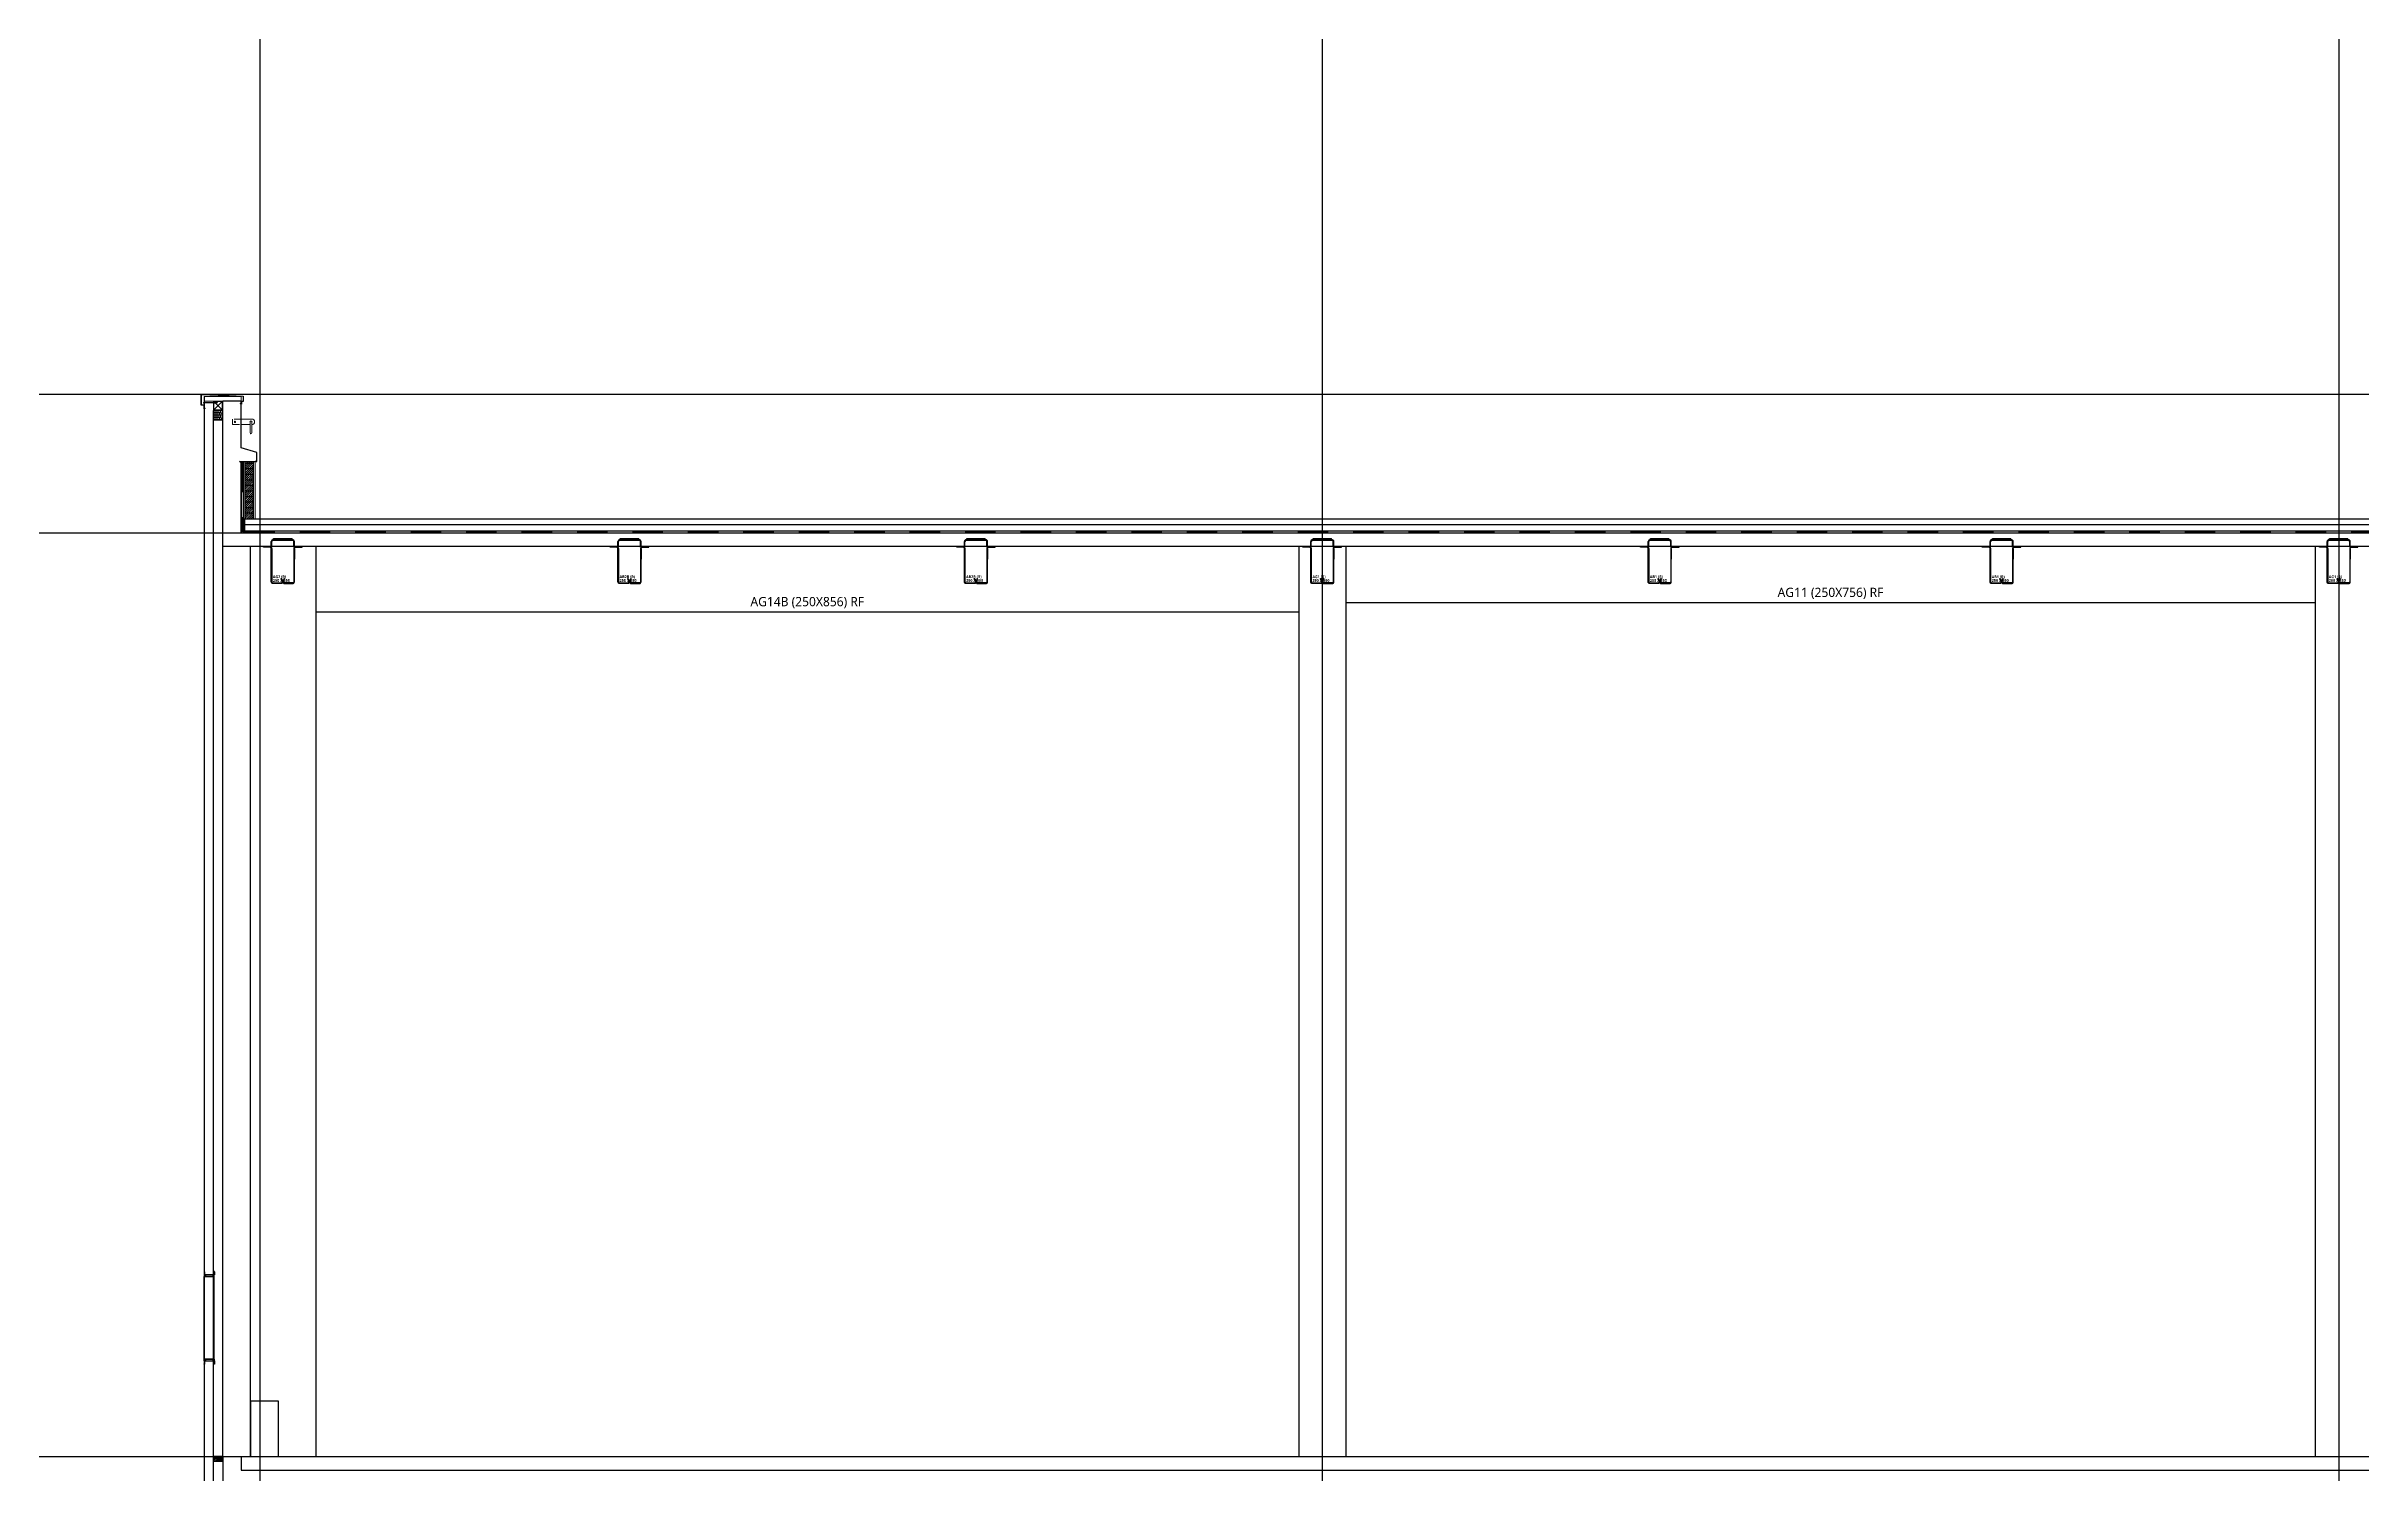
# Model space of a CAD drawing. Header units: millimetres. Extents: x -39468 to 212532, y -94717 to 83483.
# Drawn here: x 37691 to 62749, y 37812 to 53266 of the extents above; entities that cross this region are included whole.
import ezdxf
from ezdxf.enums import TextEntityAlignment as Align

# ---------------------------------------------------------------- set-up
doc = ezdxf.new("R2010")
doc.units = ezdxf.units.MM
doc.header["$LTSCALE"] = 300
doc.header["$MEASUREMENT"] = 0
for name, pattern in [('HID', [2, 1.1, -0.9]), ('HIDDEN', [0.375, 0.25, -0.125]), ('XR-단면도$0$HID', [2, 1.1, -0.9]), ('주단면도-1$0$HID', [2, 1.1, -0.9]), ('주단면도-1$0$STD_CENTER', [66, 60, -2, 2, -2])]:
    doc.linetypes.add(name, pattern=pattern)
doc.layers.get('0').update_dxf_attribs({"linetype": 'CONTINUOUS'})
for name, color, linetype in [('A-CONC-LIN1', 2, 'CONTINUOUS'), ('A-SECT-LOUVER', 4, 'CONTINUOUS'), ('A-SECT-MATR2', 6, 'CONTINUOUS'), ('A-XXXX-SOLD', 252, 'CONTINUOUS'), ('SECT1', 2, 'CONTINUOUS'), ('주단면도-1$0$A-FIN-TYP1', 6, 'CONTINUOUS'), ('주단면도-1$0$A-FLOR-FLIN-TYP2', 8, 'CONTINUOUS'), ('주단면도-1$0$A-FLOR-GW', 6, 'CONTINUOUS'), ('주단면도-1$0$A-SECT-ELEV', 8, 'CONTINUOUS'), ('주단면도-1$0$A-ST-AXIS-CEN', 252, '주단면도-1$0$STD_CENTER'), ('주단면도-1$0$A-ST-CONC', 2, 'CONTINUOUS'), ('주단면도-1$0$HID', 7, '주단면도-1$0$HID')]:
    doc.layers.add(name, color=color, linetype=linetype)
for name, color, linetype, lineweight in [('A-CONC-LIN2', 7, 'CONTINUOUS', 25), ('A-ELEV-LIN2', 7, 'CONTINUOUS', 25), ('A-SECT-LIN2', 6, 'CONTINUOUS', 20), ('A-WAXM-BLOC', 3, 'CONTINUOUS', 25), ('A-WAXM-PANL', 6, 'CONTINUOUS', 20), ('A-XXXX-COAT', 8, 'CONTINUOUS', 18), ('A-XXXX-FIN2', 6, 'CONTINUOUS', 20), ('A-XXXX-HATC', 8, 'CONTINUOUS', 18), ('A-XXXX-HID', 8, 'HIDDEN', 18), ('A-XXXX-INSL2', 8, 'CONTINUOUS', 18), ('A-XXXX-STL', 3, 'CONTINUOUS', 25), ('A-XXXX-WAT1', 9, 'HID', 20), ('XR-단면도$0$A-DWXK-OPEN', 1, 'XR-단면도$0$HID', 15), ('XR-단면도$0$A-SECT-LIN2', 6, 'CONTINUOUS', 20), ('XR-단면도$0$A-SECT-LIN3', 255, 'CONTINUOUS', 18)]:
    doc.layers.add(name, color=color, linetype=linetype, lineweight=lineweight)
doc.layers.add('A-XXXX-NPLT', color=144, linetype='CONTINUOUS', lineweight=15, plot=False)
doc.layers.add('Defpoint', color=161, linetype='CONTINUOUS', plot=False)
doc.styles.get("Standard").update_dxf_attribs({"font": 'NanumGothicBold.ttf'})
doc.styles.add('맑은고딕', font='malgun.ttf')
pattern_1 = [(45, (-6816.6069, -6884.5902), (-0.25, 0.25), [])]

# ---------------------------------------------------------------- blocks, each defined once
blk = doc.blocks.new('A$C1e6bed7d')
at = {"layer": 'A-SECT-LOUVER'}
for p, q in [((-18, -1380), (-18, -487)), ((89, -1380), (89, -487))]:
    blk.add_line(p, q, dxfattribs=at)
for points in [[(0, -468, 0.414214), (1, -467, 0.414214), (0, -467), (-15, -467), (-15, -435, 2.252934), (-17, -436), (-17, -467), (-18, -467), (-18, -487), (-5, -487), (-5, -486), (-4, -487), (8, -487), (9, -486), (9, -487), (35, -487), (62, -487), (62, -486), (62, -487), (75, -487), (75, -486), (76, -487), (89, -487), (89, -468), (94, -468), (94, -434, 0.414214), (94, -433), (90, -433, 0.290922), (90, -434), (87, -439, 1), (89, -440), (91, -435, -0.290922), (91, -435), (92, -435, -0.414214), (93, -435), (93, -467), (71, -467, 0.414214), (70, -467, 0.414214), (71, -468), (87, -468), (87, -478), (75, -478, 0.414214), (74, -479, 0.414214), (75, -480), (87, -480), (87, -485), (35, -485), (-16, -485), (-16, -480), (-4, -480, 0.414214), (-3, -479), (-3, -479), (-3, -479, 0.414214), (-4, -478), (-16, -478), (-16, -468)], [(0, -1399, -0.414214), (1, -1399, -0.414214), (0, -1400), (-15, -1400), (-15, -1432, -2.252934), (-17, -1431), (-17, -1400), (-18, -1400), (-18, -1380), (-5, -1380), (-5, -1381), (-4, -1380), (8, -1380), (9, -1381), (9, -1380), (35, -1380), (62, -1380), (62, -1381), (62, -1380), (75, -1380), (75, -1381), (76, -1380), (89, -1380), (89, -1399), (94, -1399), (94, -1433, -0.414214), (94, -1433), (90, -1433, -0.290922), (90, -1433), (87, -1428, -1), (89, -1427), (91, -1432, 0.290922), (91, -1432), (92, -1432, 0.414214), (93, -1431), (93, -1400), (71, -1400, -0.414214), (70, -1399, -0.414214), (71, -1399), (87, -1399), (87, -1388), (75, -1388, -0.414214), (74, -1388, -0.414214), (75, -1387), (87, -1387), (87, -1382), (35, -1382), (-16, -1382), (-16, -1387), (-4, -1387, -0.414214), (-3, -1388), (-3, -1388), (-3, -1388, -0.414214), (-4, -1388), (-16, -1388), (-16, -1399)]]:
    blk.add_lwpolyline(points, format="xyb", close=True, dxfattribs=at)
at = {"layer": 'A-SECT-MATR2'}
for p, q in [((86, -467), (-14, -467)), ((-14, -1400), (86, -1400))]:
    blk.add_line(p, q, dxfattribs=at)
blk = doc.blocks.new('G$CA365F6F6')
h = blk.add_hatch()
h.set_pattern_fill('ANSI31', color=252, scale=0.1, angle=45, style=0)
h.set_pattern_definition(pattern_1)
h.paths.add_polyline_path([(84, 394), (84, 429), (90, 429), (90, 394)])
h = blk.add_hatch()
h.set_pattern_fill('ANSI31', color=252, scale=0.1, angle=45, style=0)
h.set_pattern_definition(pattern_1)
h.paths.add_polyline_path([(184, 475), (234, 475), (234, 469), (184, 469)])
h = blk.add_hatch()
h.set_pattern_fill('ANSI31', color=252, scale=0.1, angle=45, style=0)
h.set_pattern_definition(pattern_1)
h.paths.add_polyline_path([(334, 394), (334, 429), (328, 429), (328, 394)])
at = {"color": 2, "linetype": 'Continuous'}
for p, q in [((84, 394), (84, 454)), ((84, 394), (90, 394)), ((90, 394), (90, 454)), ((105, 475), (313, 475)), ((105, 469), (313, 469)), ((328, 394), (328, 454)), ((334, 394), (328, 394)), ((334, 394), (334, 454))]:
    blk.add_line(p, q, dxfattribs=at)
at = {"color": 7, "linetype": 'Continuous'}
for p, q in [((84, 375), (84, 265)), ((334, 375), (334, 265))]:
    blk.add_line(p, q, dxfattribs=at)
at = {"color": 3, "linetype": 'Continuous'}
for p, q in [((109, 475), (109, 487)), ((109, 487), (309, 487)), ((109, 475), (309, 475)), ((309, 475), (309, 487))]:
    blk.add_line(p, q, dxfattribs=at)
at = {"color": 2, "linetype": 'Continuous'}
for points in [[(191, 54), (196, 56), (208, 24, -0.520567), (191, 0), (102, 0, -0.414214), (84, 18), (84, 380, 0.413373), (70, 394), (0, 394), (0, 400), (70, 400, -0.413938), (90, 380), (90, 18, 0.414214), (102, 6), (191, 6, 0.520567), (202, 22)], [(227, 54), (222, 56), (210, 24, 0.520567), (227, 0), (316, 0, 0.414214), (334, 18), (334, 380, -0.413373), (348, 394), (418, 394), (418, 400), (348, 400, 0.413938), (328, 380), (328, 18, -0.414214), (316, 6), (227, 6, -0.520567), (216, 22)]]:
    blk.add_lwpolyline(points, format="xyb", close=True, dxfattribs=at)
for centre, radius, start, end in [((105, 454), 21, 90, 180), ((105, 454), 15, 90, 180), ((313, 454), 21, 0, 90), ((313, 454), 15, 0, 90)]:
    blk.add_arc(centre, radius, start, end, dxfattribs=at)
at = {"layer": 'Defpoint', "linetype": 'Continuous'}
for s, p in [('AG2 (R)', (102, 73)), ('250 X 550', (102, 33))]:
    blk.add_text(s, height=30, dxfattribs=at).set_placement(p, align=Align.MIDDLE_LEFT)
blk = doc.blocks.new('G$CF7EC97AC')
h = blk.add_hatch()
h.set_pattern_fill('ANSI31', color=252, scale=0.1, angle=45, style=0)
h.set_pattern_definition(pattern_1)
h.paths.add_polyline_path([(84, 394), (84, 429), (90, 429), (90, 394)])
h = blk.add_hatch()
h.set_pattern_fill('ANSI31', color=252, scale=0.1, angle=45, style=0)
h.set_pattern_definition(pattern_1)
h.paths.add_polyline_path([(184, 475), (234, 475), (234, 469), (184, 469)])
h = blk.add_hatch()
h.set_pattern_fill('ANSI31', color=252, scale=0.1, angle=45, style=0)
h.set_pattern_definition(pattern_1)
h.paths.add_polyline_path([(334, 394), (334, 429), (328, 429), (328, 394)])
at = {"color": 2, "linetype": 'Continuous'}
for p, q in [((84, 394), (84, 454)), ((84, 394), (90, 394)), ((90, 394), (90, 454)), ((105, 475), (313, 475)), ((105, 469), (313, 469)), ((328, 394), (328, 454)), ((334, 394), (328, 394)), ((334, 394), (334, 454))]:
    blk.add_line(p, q, dxfattribs=at)
at = {"color": 7, "linetype": 'Continuous'}
for p, q in [((84, 375), (84, 265)), ((334, 375), (334, 265))]:
    blk.add_line(p, q, dxfattribs=at)
at = {"color": 3, "linetype": 'Continuous'}
for p, q in [((109, 475), (109, 487)), ((109, 487), (309, 487)), ((109, 475), (309, 475)), ((309, 475), (309, 487))]:
    blk.add_line(p, q, dxfattribs=at)
at = {"color": 2, "linetype": 'Continuous'}
for points in [[(191, 54), (196, 56), (208, 24, -0.520567), (191, 0), (102, 0, -0.414214), (84, 18), (84, 380, 0.413373), (70, 394), (0, 394), (0, 400), (70, 400, -0.413938), (90, 380), (90, 18, 0.414214), (102, 6), (191, 6, 0.520567), (202, 22)], [(227, 54), (222, 56), (210, 24, 0.520567), (227, 0), (316, 0, 0.414214), (334, 18), (334, 380, -0.413373), (348, 394), (418, 394), (418, 400), (348, 400, 0.413938), (328, 380), (328, 18, -0.414214), (316, 6), (227, 6, -0.520567), (216, 22)]]:
    blk.add_lwpolyline(points, format="xyb", close=True, dxfattribs=at)
for centre, radius, start, end in [((105, 454), 21, 90, 180), ((105, 454), 15, 90, 180), ((313, 454), 21, 0, 90), ((313, 454), 15, 0, 90)]:
    blk.add_arc(centre, radius, start, end, dxfattribs=at)
at = {"layer": 'Defpoint', "linetype": 'Continuous'}
for s, p in [('AB2B (R)', (102, 73)), ('250 X 550', (102, 33))]:
    blk.add_text(s, height=30, dxfattribs=at).set_placement(p, align=Align.MIDDLE_LEFT)
blk = doc.blocks.new('G$C8B3D072B')
h = blk.add_hatch()
h.set_pattern_fill('ANSI31', color=252, scale=0.1, angle=45, style=0)
h.set_pattern_definition(pattern_1)
h.paths.add_polyline_path([(84, 394), (84, 429), (90, 429), (90, 394)])
h = blk.add_hatch()
h.set_pattern_fill('ANSI31', color=252, scale=0.1, angle=45, style=0)
h.set_pattern_definition(pattern_1)
h.paths.add_polyline_path([(184, 475), (234, 475), (234, 469), (184, 469)])
h = blk.add_hatch()
h.set_pattern_fill('ANSI31', color=252, scale=0.1, angle=45, style=0)
h.set_pattern_definition(pattern_1)
h.paths.add_polyline_path([(334, 394), (334, 429), (328, 429), (328, 394)])
at = {"color": 2, "linetype": 'Continuous'}
for p, q in [((84, 394), (84, 454)), ((84, 394), (90, 394)), ((90, 394), (90, 454)), ((105, 475), (313, 475)), ((105, 469), (313, 469)), ((328, 394), (328, 454)), ((334, 394), (328, 394)), ((334, 394), (334, 454))]:
    blk.add_line(p, q, dxfattribs=at)
at = {"color": 7, "linetype": 'Continuous'}
for p, q in [((84, 375), (84, 265)), ((334, 375), (334, 265))]:
    blk.add_line(p, q, dxfattribs=at)
at = {"color": 3, "linetype": 'Continuous'}
for p, q in [((109, 475), (109, 487)), ((109, 487), (309, 487)), ((109, 475), (309, 475)), ((309, 475), (309, 487))]:
    blk.add_line(p, q, dxfattribs=at)
at = {"color": 2, "linetype": 'Continuous'}
for points in [[(191, 54), (196, 56), (208, 24, -0.520567), (191, 0), (102, 0, -0.414214), (84, 18), (84, 380, 0.413373), (70, 394), (0, 394), (0, 400), (70, 400, -0.413938), (90, 380), (90, 18, 0.414214), (102, 6), (191, 6, 0.520567), (202, 22)], [(227, 54), (222, 56), (210, 24, 0.520567), (227, 0), (316, 0, 0.414214), (334, 18), (334, 380, -0.413373), (348, 394), (418, 394), (418, 400), (348, 400, 0.413938), (328, 380), (328, 18, -0.414214), (316, 6), (227, 6, -0.520567), (216, 22)]]:
    blk.add_lwpolyline(points, format="xyb", close=True, dxfattribs=at)
for centre, radius, start, end in [((105, 454), 21, 90, 180), ((105, 454), 15, 90, 180), ((313, 454), 21, 0, 90), ((313, 454), 15, 0, 90)]:
    blk.add_arc(centre, radius, start, end, dxfattribs=at)
at = {"layer": 'Defpoint', "linetype": 'Continuous'}
for s, p in [('AG1 (R)', (102, 73)), ('250 X 550', (102, 33))]:
    blk.add_text(s, height=30, dxfattribs=at).set_placement(p, align=Align.MIDDLE_LEFT)
blk = doc.blocks.new('G$C184AC5AF')
h = blk.add_hatch()
h.set_pattern_fill('ANSI31', color=252, scale=0.1, angle=45, style=0)
h.set_pattern_definition(pattern_1)
h.paths.add_polyline_path([(84, 394), (84, 429), (90, 429), (90, 394)])
h = blk.add_hatch()
h.set_pattern_fill('ANSI31', color=252, scale=0.1, angle=45, style=0)
h.set_pattern_definition(pattern_1)
h.paths.add_polyline_path([(184, 475), (234, 475), (234, 469), (184, 469)])
h = blk.add_hatch()
h.set_pattern_fill('ANSI31', color=252, scale=0.1, angle=45, style=0)
h.set_pattern_definition(pattern_1)
h.paths.add_polyline_path([(334, 394), (334, 429), (328, 429), (328, 394)])
at = {"color": 2, "linetype": 'Continuous'}
for p, q in [((84, 394), (84, 454)), ((84, 394), (90, 394)), ((90, 394), (90, 454)), ((105, 475), (313, 475)), ((105, 469), (313, 469)), ((328, 394), (328, 454)), ((334, 394), (328, 394)), ((334, 394), (334, 454))]:
    blk.add_line(p, q, dxfattribs=at)
at = {"color": 7, "linetype": 'Continuous'}
for p, q in [((84, 375), (84, 265)), ((334, 375), (334, 265))]:
    blk.add_line(p, q, dxfattribs=at)
at = {"color": 3, "linetype": 'Continuous'}
for p, q in [((109, 475), (109, 487)), ((109, 487), (309, 487)), ((109, 475), (309, 475)), ((309, 475), (309, 487))]:
    blk.add_line(p, q, dxfattribs=at)
at = {"color": 2, "linetype": 'Continuous'}
for points in [[(191, 54), (196, 56), (208, 24, -0.520567), (191, 0), (102, 0, -0.414214), (84, 18), (84, 380, 0.413373), (70, 394), (0, 394), (0, 400), (70, 400, -0.413938), (90, 380), (90, 18, 0.414214), (102, 6), (191, 6, 0.520567), (202, 22)], [(227, 54), (222, 56), (210, 24, 0.520567), (227, 0), (316, 0, 0.414214), (334, 18), (334, 380, -0.413373), (348, 394), (418, 394), (418, 400), (348, 400, 0.413938), (328, 380), (328, 18, -0.414214), (316, 6), (227, 6, -0.520567), (216, 22)]]:
    blk.add_lwpolyline(points, format="xyb", close=True, dxfattribs=at)
for centre, radius, start, end in [((105, 454), 21, 90, 180), ((105, 454), 15, 90, 180), ((313, 454), 21, 0, 90), ((313, 454), 15, 0, 90)]:
    blk.add_arc(centre, radius, start, end, dxfattribs=at)
at = {"layer": 'Defpoint', "linetype": 'Continuous'}
for s, p in [('AB1 (R)', (102, 73)), ('250 X 550', (102, 33))]:
    blk.add_text(s, height=30, dxfattribs=at).set_placement(p, align=Align.MIDDLE_LEFT)

msp = doc.modelspace()

# ---------------------------------------------------------------- hatches: boundary and pattern name
at = {"transparency": 33554687}
h = msp.add_hatch(dxfattribs=at)
h.set_pattern_fill('ANSI31', color=256, scale=100)
h.set_pattern_definition([(45, (-740051.384, 1326049.755), (-8.83883476, 8.83883476), [])])
h.paths.add_polyline_path([(39500, 38000), (39500, 37950), (39600, 37950), (39600, 38000)])
at = {"layer": 'A-XXXX-HATC'}
h = msp.add_hatch(dxfattribs=at)
h.set_pattern_fill('ANSI37', color=256, scale=100)
h.set_pattern_definition([(45, (-21602.501, -112190), (-8.8388348, 8.8388348), []), (135, (-21602.501, -112190), (-8.8388348, -8.8388348), [])])
h.paths.add_polyline_path([(39840, 48020), (39840, 48150), (39820, 48150), (39820, 48038), (39838, 48020)])
at = {"layer": 'A-XXXX-SOLD'}
h = msp.add_hatch(dxfattribs=at)
h.set_pattern_fill('ANSI31', color=256, scale=5)
h.set_pattern_definition([(45, (-106199.396, -276190), (-11.22532015, 11.22532015), [])])
h.paths.add_polyline_path([(39930, 48770), (39840, 48770), (39840, 48150), (39930, 48150)])

# ---------------------------------------------------------------- linework, layer by layer
for p, q in [((39898, 47850, 103000), (39898, 38000, 103000)), ((40606, 47850, 103000), (40606, 38000, 103000)), ((51246, 47850, 103000), (51246, 38000, 103000)), ((51754, 47850, 103000), (51754, 38000, 103000)), ((62246, 47850, 103000), (62246, 38000, 103000)), ((51754, 47244), (62246, 47244))]:
    msp.add_line(p, q)
msp.add_lwpolyline([(39500, 38000), (39500, 37950), (39600, 37950), (39600, 38000)], close=True)
at = {"layer": 'A-CONC-LIN1'}
for p, q in [((39970, 48870), (39800, 48920)), ((39970, 48770), (39970, 48870)), ((39800, 48760), (39780, 48770)), ((39780, 48770), (39950, 48770)), ((39800, 48000), (39800, 48760)), ((39950, 48770), (39950, 48775)), ((39950, 48775), (39960, 48775)), ((39960, 48775), (39960, 48770)), ((39960, 48770), (39970, 48770))]:
    msp.add_line(p, q, dxfattribs=at)
at = {"layer": 'A-CONC-LIN2'}
msp.add_line((39840, 48020), (39840, 48150), dxfattribs=at)
at = {"layer": 'A-ELEV-LIN2'}
msp.add_line((40606, 47144), (51246, 47144), dxfattribs=at)
at = {"layer": 'A-SECT-LIN2'}
for p, q in [((39800, 49170), (39896, 49170)), ((39820, 48038), (39820, 48770)), ((39838, 48020), (39820, 48038))]:
    msp.add_line(p, q, dxfattribs=at)
msp.add_lwpolyline([(39915, 49170, 1), (39915, 49230), (39800, 49230)], format="xyb", dxfattribs=at)
msp.add_lwpolyline([(39896, 49200, -1), (39915, 49200), (39915, 49081, -1), (39896, 49081)], format="xyb", close=True, dxfattribs=at)
msp.add_arc((39905, 49200), 12.4, 320.0084, 219.9916, dxfattribs=at)
at = {"layer": 'A-WAXM-BLOC'}
for p, q in [((39840, 48770), (39840, 48150)), ((39930, 48750), (39840, 48750)), ((39930, 48690), (39840, 48690)), ((39930, 48630), (39840, 48630)), ((39930, 48770), (39930, 48150)), ((39930, 48570), (39840, 48570)), ((39930, 48510), (39840, 48510)), ((39930, 48450), (39840, 48450)), ((39930, 48390), (39840, 48390)), ((39930, 48330), (39840, 48330)), ((39930, 48270), (39840, 48270)), ((39930, 48210), (39840, 48210))]:
    msp.add_line(p, q, dxfattribs=at)
at = {"layer": 'A-WAXM-PANL'}
for p, q in [((39800, 49475), (39400, 49475)), ((39400, 49425), (39400, 49475)), ((39400, 49425), (39800, 49425)), ((39800, 49425), (39800, 49475))]:
    msp.add_line(p, q, dxfattribs=at)
at = {"layer": 'A-XXXX-COAT'}
for p, q in [((39392, 49411), (39397, 49411)), ((39392, 49411), (39392, 49410)), ((39392, 49410), (39397, 49410)), ((39392, 49410), (39392, 49409)), ((39392, 49410), (39392, 49410)), ((39392, 49405), (39392, 49409)), ((39392, 49405), (39397, 49405)), ((39392, 49405), (39392, 49404)), ((39392, 49405), (39392, 49405)), ((39392, 49404), (39392, 49404)), ((39397, 49403), (39392, 49403)), ((39397, 49411), (39397, 49412)), ((39397, 49412), (39398, 49412)), ((39397, 49411), (39397, 49403)), ((39397, 49403), (39397, 49403)), ((39398, 49402), (39397, 49402)), ((39398, 49417), (39398, 49397)), ((39398, 49417), (39400, 49417)), ((39398, 49397), (39400, 49397)), ((39400, 49397), (39400, 49417)), ((39500, 49410), (39400, 49410)), ((39500, 49405), (39400, 49405)), ((39500, 49411), (39500, 49404)), ((39500, 49411), (39533, 49411)), ((39541, 49410), (39500, 49410)), ((39500, 49405), (39541, 49405)), ((39500, 49404), (39533, 49404)), ((39533, 49411), (39534, 49410)), ((39533, 49404), (39534, 49405)), ((39536, 49410), (39534, 49408)), ((39534, 49408), (39537, 49405)), ((39540, 49407), (39536, 49410)), ((39537, 49405), (39541, 49405)), ((39540, 49407), (39543, 49407)), ((39543, 49407), (39541, 49410)), ((39543, 49407), (39541, 49405)), ((39792, 49396), (39792, 49400)), ((39792, 49400), (39802, 49400)), ((39802, 49396), (39792, 49396)), ((39802, 49401), (39802, 49401)), ((39802, 49401), (39802, 49401)), ((39802, 49400), (39802, 49401)), ((39802, 49396), (39802, 49400)), ((39802, 49396), (39802, 49395)), ((39802, 49395), (39802, 49395)), ((39802, 49395), (39802, 49395)), ((39398, 49349), (39398, 49348)), ((39398, 49349), (39398, 49349)), ((39398, 49347), (39398, 49349)), ((39398, 49344), (39398, 49347)), ((39408, 49347), (39398, 49347)), ((39398, 49344), (39398, 49342)), ((39398, 49344), (39408, 49344)), ((39398, 49342), (39398, 49343)), ((39398, 49342), (39398, 49342)), ((39408, 49344), (39408, 49347))]:
    msp.add_line(p, q, dxfattribs=at)
for points in [[(39792, 49397), (39790, 49397), (39789, 49398), (39790, 49399), (39792, 49399)], [(39408, 49344), (39410, 49344), (39411, 49345), (39410, 49346), (39408, 49346)]]:
    msp.add_lwpolyline(points, dxfattribs=at)
for points in [[(39803, 49398), (39803, 49398), (39805, 49398, -0.327973), (39802, 49395), (39802, 49398), (39802, 49401, -0.327973), (39805, 49398)], [(39397, 49346), (39397, 49345), (39395, 49345, 0.327973), (39398, 49343), (39398, 49345), (39398, 49348, 0.327973), (39395, 49346)]]:
    msp.add_lwpolyline(points, format="xyb", close=True, dxfattribs=at)
for centre, start, end in [((39392, 49411), 90, 180), ((39392, 49409), 135, 180), ((39392, 49405), 180, 225), ((39392, 49404), 180, 270), ((39392, 49404), 135, 180), ((39397, 49412), 90, 180), ((39397, 49403), 180, 270)]:
    msp.add_arc(centre, 0.5, start, end, dxfattribs=at)
at = {"layer": 'A-XXXX-FIN2'}
msp.add_line((39950, 48770), (39950, 48150), dxfattribs=at)
at = {"layer": 'A-XXXX-HID', "linetype": 'HIDDEN'}
msp.add_lwpolyline([(39800, 49230), (39707, 49230), (39707, 49170), (39800, 49170)], dxfattribs=at)
at = {"layer": 'A-XXXX-HID'}
msp.add_lwpolyline([(39800, 49170), (39800, 49230)], dxfattribs=at)
at = {"layer": 'A-XXXX-HID', "linetype": 'HIDDEN'}
msp.add_circle((39732, 49200), 6.5, dxfattribs=at)
at = {"layer": 'A-XXXX-INSL2'}
for p, q in [((39502, 49323), (39500, 49320)), ((39500, 49308), (39506, 49288)), ((39503, 49277), (39500, 49276)), ((39502, 49273), (39500, 49270)), ((39500, 49258), (39506, 49238)), ((39503, 49227), (39500, 49226)), ((39600, 49225), (39500, 49225)), ((39600, 49220), (39500, 49220)), ((39507, 49325), (39502, 49323)), ((39507, 49275), (39502, 49273)), ((39506, 49282), (39503, 49277)), ((39506, 49232), (39503, 49227)), ((39506, 49288), (39506, 49282)), ((39506, 49238), (39506, 49232)), ((39513, 49323), (39507, 49325)), ((39513, 49273), (39507, 49275)), ((39508, 49288), (39516, 49313)), ((39508, 49282), (39508, 49288)), ((39512, 49277), (39508, 49282)), ((39508, 49238), (39516, 49263)), ((39508, 49232), (39508, 49238)), ((39512, 49227), (39508, 49232)), ((39517, 49275), (39512, 49277)), ((39517, 49225), (39512, 49227)), ((39516, 49318), (39513, 49323)), ((39516, 49268), (39513, 49273)), ((39516, 49313), (39516, 49318)), ((39516, 49263), (39516, 49268)), ((39523, 49277), (39517, 49275)), ((39523, 49227), (39517, 49225)), ((39522, 49323), (39518, 49318)), ((39518, 49318), (39518, 49313)), ((39518, 49313), (39526, 49288)), ((39522, 49273), (39518, 49268)), ((39518, 49268), (39518, 49263)), ((39518, 49263), (39526, 49238)), ((39527, 49325), (39522, 49323)), ((39527, 49275), (39522, 49273)), ((39526, 49282), (39523, 49277)), ((39526, 49232), (39523, 49227)), ((39526, 49288), (39526, 49282)), ((39526, 49238), (39526, 49232)), ((39533, 49323), (39527, 49325)), ((39533, 49273), (39527, 49275)), ((39528, 49288), (39536, 49313)), ((39528, 49282), (39528, 49288)), ((39532, 49277), (39528, 49282)), ((39528, 49238), (39536, 49263)), ((39528, 49232), (39528, 49238)), ((39532, 49227), (39528, 49232)), ((39537, 49275), (39532, 49277)), ((39537, 49225), (39532, 49227)), ((39536, 49318), (39533, 49323)), ((39536, 49268), (39533, 49273)), ((39536, 49313), (39536, 49318)), ((39536, 49263), (39536, 49268)), ((39543, 49277), (39537, 49275)), ((39543, 49227), (39537, 49225)), ((39542, 49323), (39538, 49318)), ((39538, 49318), (39538, 49313)), ((39538, 49313), (39546, 49288)), ((39542, 49273), (39538, 49268)), ((39538, 49268), (39538, 49263)), ((39538, 49263), (39546, 49238)), ((39547, 49325), (39542, 49323)), ((39547, 49275), (39542, 49273)), ((39546, 49282), (39543, 49277)), ((39546, 49232), (39543, 49227)), ((39546, 49288), (39546, 49282)), ((39546, 49238), (39546, 49232)), ((39553, 49323), (39547, 49325)), ((39553, 49273), (39547, 49275)), ((39548, 49288), (39556, 49313)), ((39548, 49282), (39548, 49288)), ((39552, 49277), (39548, 49282)), ((39548, 49238), (39556, 49263)), ((39548, 49232), (39548, 49238)), ((39552, 49227), (39548, 49232)), ((39557, 49275), (39552, 49277)), ((39557, 49225), (39552, 49227)), ((39556, 49318), (39553, 49323)), ((39556, 49268), (39553, 49273)), ((39556, 49313), (39556, 49318)), ((39556, 49263), (39556, 49268)), ((39563, 49277), (39557, 49275)), ((39563, 49227), (39557, 49225)), ((39562, 49323), (39558, 49318)), ((39558, 49318), (39558, 49313)), ((39558, 49313), (39566, 49288)), ((39562, 49273), (39558, 49268)), ((39558, 49268), (39558, 49263)), ((39558, 49263), (39566, 49238)), ((39567, 49325), (39562, 49323)), ((39567, 49275), (39562, 49273)), ((39566, 49282), (39563, 49277)), ((39566, 49232), (39563, 49227)), ((39566, 49288), (39566, 49282)), ((39566, 49238), (39566, 49232)), ((39573, 49323), (39567, 49325)), ((39573, 49273), (39567, 49275)), ((39568, 49288), (39576, 49313)), ((39568, 49282), (39568, 49288)), ((39572, 49277), (39568, 49282)), ((39568, 49238), (39576, 49263)), ((39568, 49232), (39568, 49238)), ((39572, 49227), (39568, 49232)), ((39577, 49275), (39572, 49277)), ((39577, 49225), (39572, 49227)), ((39576, 49318), (39573, 49323)), ((39576, 49268), (39573, 49273)), ((39576, 49313), (39576, 49318)), ((39576, 49263), (39576, 49268)), ((39583, 49277), (39577, 49275)), ((39583, 49227), (39577, 49225)), ((39582, 49323), (39578, 49318)), ((39578, 49318), (39578, 49313)), ((39578, 49313), (39586, 49288)), ((39582, 49273), (39578, 49268)), ((39578, 49268), (39578, 49263)), ((39578, 49263), (39586, 49238)), ((39587, 49325), (39582, 49323)), ((39587, 49275), (39582, 49273)), ((39586, 49282), (39583, 49277)), ((39586, 49232), (39583, 49227)), ((39586, 49288), (39586, 49282)), ((39586, 49238), (39586, 49232))]:
    msp.add_line(p, q, dxfattribs=at)
at = {"layer": 'A-XXXX-STL'}
for p, q in [((39368, 49380), (39368, 49500)), ((39368, 49500), (39822, 49480)), ((39398, 49380), (39368, 49380)), ((39370, 49382), (39370, 49498)), ((39370, 49498), (39820, 49478)), ((39400, 49382), (39370, 49382)), ((39398, 49340), (39398, 49380)), ((39400, 49340), (39400, 49382)), ((39820, 49422), (39800, 49422)), ((39800, 49422), (39800, 49390)), ((39802, 49390), (39800, 49390)), ((39822, 49420), (39802, 49420)), ((39802, 49420), (39802, 49390)), ((39820, 49478), (39820, 49422)), ((39822, 49480), (39822, 49420)), ((39398, 49340), (39400, 49340))]:
    msp.add_line(p, q, dxfattribs=at)
at = {"layer": 'A-XXXX-WAT1', "ltscale": 5}
msp.add_line((39780, 48770), (39805, 48764), dxfattribs=at)
at = {"layer": 'XR-단면도$0$A-DWXK-OPEN'}
for p, q in [((39595, 49420), (39505, 49330)), ((39595, 49330), (39505, 49420))]:
    msp.add_line(p, q, dxfattribs=at)
at = {"layer": 'XR-단면도$0$A-SECT-LIN2'}
for p, q in [((39450, 49425), (39600, 49425)), ((39500, 49325), (39500, 49425)), ((39600, 49325), (39500, 49325))]:
    msp.add_line(p, q, dxfattribs=at)
at = {"layer": 'XR-단면도$0$A-SECT-LIN3'}
for p, q in [((39505, 49330), (39505, 49420)), ((39505, 49420), (39595, 49420)), ((39595, 49330), (39595, 49420)), ((39595, 49330), (39505, 49330))]:
    msp.add_line(p, q, dxfattribs=at)
at = {"layer": '주단면도-1$0$A-FIN-TYP1'}
for p, q in [((39830, 48000), (39800, 48030)), ((39900, 38600), (39900, 38000)), ((39900, 38600), (40200, 38600)), ((40200, 38600), (40200, 38000)), ((39800, 38000), (97200, 38000))]:
    msp.add_line(p, q, dxfattribs=at)
for points in [[(39820, 48770), (39820, 48038)], [(39820, 48150), (97200, 48150)], [(39838, 48020), (97162, 48020), (97180, 48038)], [(39840, 48090), (97180, 48090)]]:
    msp.add_lwpolyline(points, dxfattribs=at)
at = {"layer": '주단면도-1$0$A-FLOR-FLIN-TYP2'}
msp.add_line((39600, 38000), (39600, 47850), dxfattribs=at)
at = {"layer": '주단면도-1$0$A-FLOR-GW'}
for p, q in [((39400, 49475), (39400, 36400)), ((39500, 36400), (39500, 49325))]:
    msp.add_line(p, q, dxfattribs=at)
at = {"layer": '주단면도-1$0$A-SECT-ELEV'}
msp.add_line((0, 49500), (153521, 49500), dxfattribs=at)
at = {"layer": '주단면도-1$0$A-ST-AXIS-CEN', "linetype": 'Continuous'}
for p, q in [((40000, 55500), (40000, 0)), ((51500, 55500), (51500, 0)), ((62500, 55500), (62500, 0)), ((0, 48000), (153521, 48000)), ((0, 38000), (153521, 38000))]:
    msp.add_line(p, q, dxfattribs=at)
at = {"layer": '주단면도-1$0$A-ST-CONC'}
for p, q in [((39600, 47850), (39600, 49425)), ((39800, 48920), (39800, 49425)), ((39800, 48760), (39800, 48000)), ((39800, 48000), (97200, 48000)), ((97400, 47850), (39600, 47850)), ((39600, 38000), (39600, 37650)), ((39600, 38000), (39800, 38000)), ((39800, 38000), (39800, 37850)), ((39800, 37850), (97200, 37850))]:
    msp.add_line(p, q, dxfattribs=at)
msp.add_lwpolyline([(39800, 49425), (39600, 49425)], dxfattribs=at)
at = {"layer": '주단면도-1$0$HID'}
for p, q in [((39810, 48770), (39810, 48034)), ((39834, 48010), (39810, 48034)), ((39834, 48010), (97166, 48010))]:
    msp.add_line(p, q, dxfattribs=at)

# ---------------------------------------------------------------- block references
for name, p in [('G$CA365F6F6', (40041, 47450)), ('G$CF7EC97AC', (43793, 47450)), ('G$CF7EC97AC', (47543, 47450)), ('G$C8B3D072B', (51291, 47450)), ('G$C184AC5AF', (54943, 47450)), ('G$C184AC5AF', (58643, 47450)), ('G$C8B3D072B', (62291, 47450))]:
    msp.add_blockref(name, p)
at = {"layer": 'SECT1'}
msp.add_blockref('A$C1e6bed7d', (39418, 40433), dxfattribs=at)

# ---------------------------------------------------------------- texts
at = {"layer": 'A-XXXX-NPLT', "style": '맑은고딕'}
for s, p in [('AG11 (250X756) RF', (57000, 47344)), ('AG14B (250X856) RF', (45926, 47244))]:
    msp.add_text(s, height=100, dxfattribs=at).set_placement(p, align=Align.MIDDLE)

doc.saveas('drawing.dxf')
